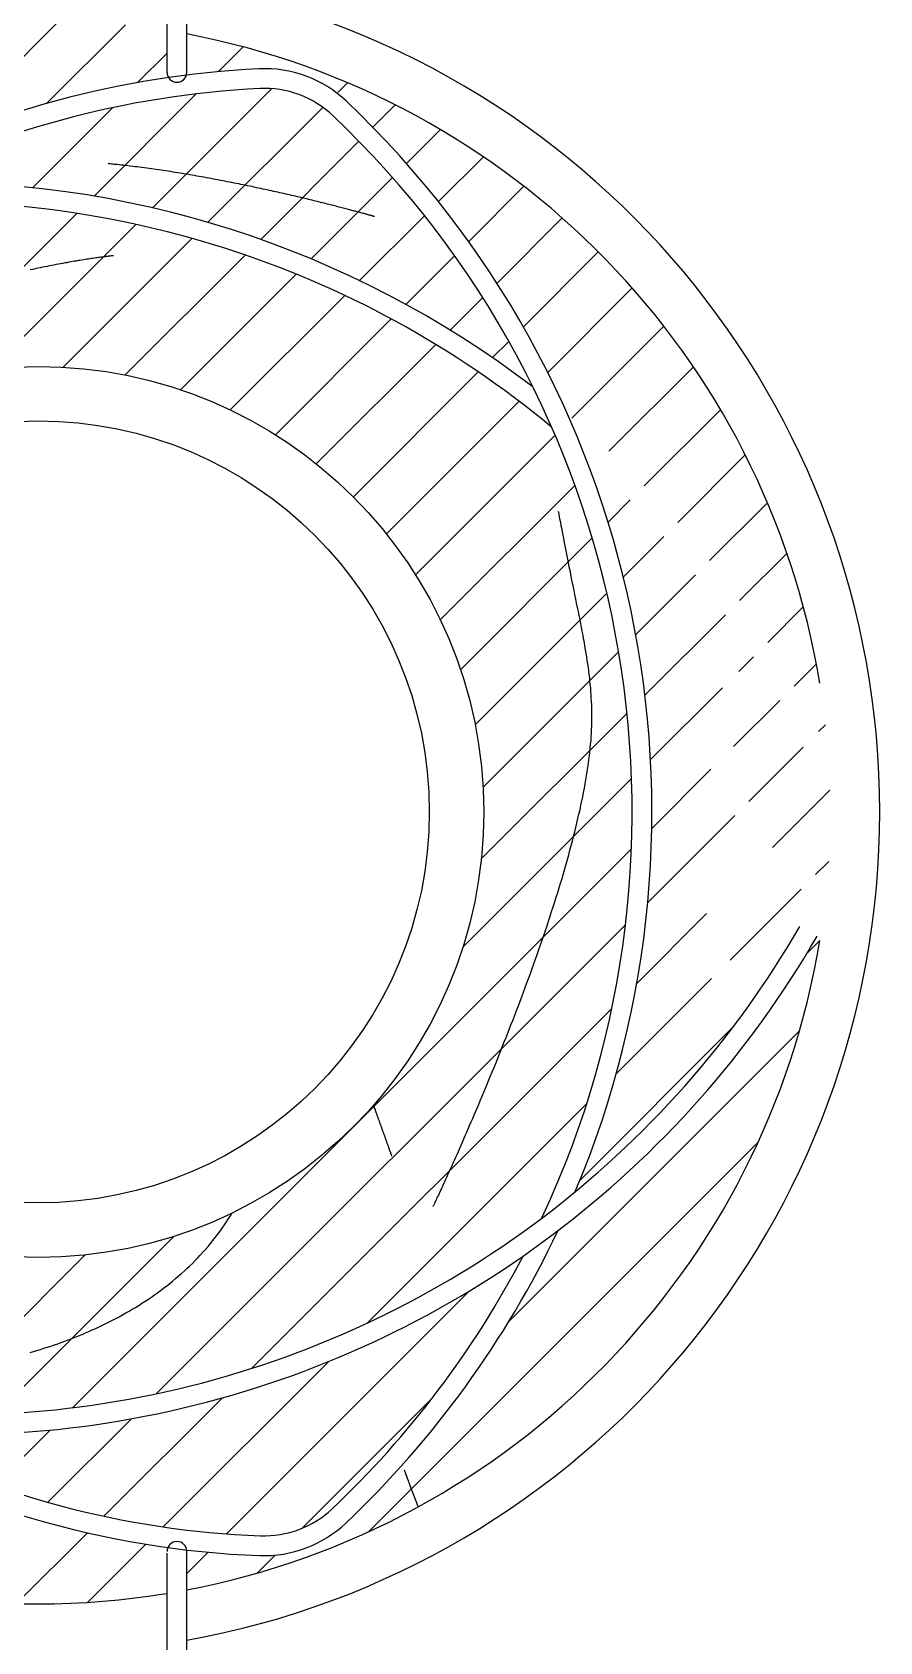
# Model space of a CAD drawing. Extents: x 443 to 1217, y -1921 to -677.
# Drawn here: x 774.06 to 785.47, y -1577.78 to -1556.12 of the extents above; entities that cross this region are included whole.
import ezdxf

# ---------------------------------------------------------------- set-up
doc = ezdxf.new("R2010")
doc.units = 0
doc.header["$MEASUREMENT"] = 0
for name, color, linetype in [('2', 2, 'CONTINUOUS'), ('3', 8, 'CONTINUOUS'), ('5', 7, 'CONTINUOUS')]:
    doc.layers.add(name, color=color, linetype=linetype)

msp = doc.modelspace()

# ---------------------------------------------------------------- linework, layer by layer
at = {"layer": '2', "color": 8, "linetype": 'Continuous'}
for p, q in [((772.811, -1557.586), (774.436, -1555.962)), ((774.256, -1557.083), (775.317, -1556.022)), ((775.48, -1556.801), (775.876, -1556.405)), ((776.569, -1556.654), (776.902, -1556.321)), ((775.679, -1558.486), (777.282, -1556.883)), ((778.173, -1556.934), (778.304, -1556.803)), ((774.066, -1558.215), (775.142, -1557.139)), ((774.894, -1558.329), (776.27, -1556.953)), ((776.425, -1558.681), (777.973, -1557.134)), ((778.646, -1557.402), (778.947, -1557.101)), ((777.137, -1558.912), (778.458, -1557.591)), ((779.1, -1557.891), (779.556, -1557.434)), ((779.53, -1558.403), (780.133, -1557.8)), ((777.817, -1559.174), (778.911, -1558.079)), ((779.935, -1558.939), (780.678, -1558.196)), ((772.318, -1560.904), (774.662, -1558.561)), ((778.467, -1559.465), (779.34, -1558.592)), ((780.316, -1559.5), (781.194, -1558.622)), ((773.512, -1560.653), (775.456, -1558.709)), ((774.478, -1560.629), (776.21, -1558.897)), ((780.671, -1560.087), (781.679, -1559.079)), ((775.314, -1560.735), (776.928, -1559.121)), ((779.089, -1559.785), (779.744, -1559.13)), ((776.057, -1560.933), (777.613, -1559.378)), ((776.727, -1561.205), (778.267, -1559.665)), ((779.685, -1560.131), (780.123, -1559.693)), ((780.999, -1560.7), (782.135, -1559.564)), ((777.335, -1561.539), (778.893, -1559.981)), ((781.324, -1561.318), (782.562, -1560.08)), ((777.885, -1561.931), (779.492, -1560.324)), ((780.256, -1560.502), (780.475, -1560.283)), ((781.822, -1561.761), (782.958, -1560.625)), ((778.383, -1562.375), (780.064, -1560.694)), ((778.827, -1562.872), (780.612, -1561.088)), ((782.297, -1562.228), (783.324, -1561.202)), ((779.219, -1563.423), (781.097, -1561.544)), ((782.748, -1562.719), (783.657, -1561.811)), ((779.553, -1564.03), (781.364, -1562.22)), ((781.811, -1562.715), (782.109, -1562.417)), ((783.176, -1563.233), (783.955, -1562.454)), ((779.825, -1564.701), (781.597, -1562.928)), ((782.016, -1563.452), (782.56, -1562.908)), ((783.58, -1563.771), (784.216, -1563.135)), ((782.183, -1564.226), (782.987, -1563.422)), ((780.023, -1565.444), (781.795, -1563.672)), ((783.96, -1564.333), (784.437, -1563.856)), ((782.307, -1565.044), (783.389, -1563.962)), ((780.129, -1566.28), (781.953, -1564.456)), ((783.569, -1564.724), (783.767, -1564.526)), ((784.315, -1564.92), (784.613, -1564.622)), ((782.382, -1565.911), (783.348, -1564.945)), ((783.499, -1565.736), (784.119, -1565.116)), ((780.105, -1567.246), (782.066, -1565.285)), ((784.643, -1565.533), (784.736, -1565.441)), ((783.705, -1566.472), (784.436, -1565.741)), ((782.399, -1566.836), (783.195, -1566.039)), ((779.853, -1568.439), (782.127, -1566.166)), ((784.024, -1567.095), (784.796, -1566.322)), ((782.344, -1567.832), (783.514, -1566.663)), ((774.604, -1574.631), (782.125, -1567.11)), ((784.603, -1567.458), (784.779, -1567.281)), ((783.452, -1568.608), (784.407, -1567.653)), ((782.197, -1568.921), (783.135, -1567.983)), ((775.735, -1574.441), (782.045, -1568.132)), ((784.488, -1568.514), (784.659, -1568.343)), ((781.92, -1570.14), (783.204, -1568.856)), ((777.018, -1574.1), (781.861, -1569.258)), ((780.48, -1573.464), (784.385, -1569.559)), ((781.434, -1571.569), (783.491, -1569.511)), ((778.567, -1573.493), (781.524, -1570.536)), ((778.586, -1576.3), (783.83, -1571.056)), ((773.577, -1574.716), (775.97, -1572.323)), ((772.628, -1574.723), (774.777, -1572.574)), ((776.675, -1576.328), (779.94, -1573.062)), ((775.826, -1576.234), (778.052, -1574.008)), ((775.028, -1576.09), (776.621, -1574.498)), ((777.69, -1576.254), (779.451, -1574.493)), ((774.273, -1575.903), (775.397, -1574.78)), ((773.557, -1575.678), (774.303, -1574.932)), ((773.853, -1577.266), (774.805, -1576.314)), ((774.812, -1577.249), (775.593, -1576.468)), ((776.142, -1576.86), (776.428, -1576.574)), ((777.089, -1576.855), (777.33, -1576.614))]:
    msp.add_line(p, q, dxfattribs=at)
at = {"layer": '3', "color": 3, "linetype": 'Continuous'}
for p, q in [((775.876, -1556.664), (775.876, -1553.027)), ((776.142, -1556.664), (776.142, -1553.027)), ((775.876, -1580.2), (775.876, -1576.588)), ((776.142, -1580.2), (776.142, -1576.538))]:
    msp.add_line(p, q, dxfattribs=at)
at = {"layer": '3', "color": 3}
for p, q in [((775.091, -1557.893), (775.085, -1557.891)), ((775.099, -1557.893), (775.091, -1557.893)), ((775.111, -1557.895), (775.099, -1557.893)), ((775.127, -1557.897), (775.111, -1557.895)), ((775.145, -1557.899), (775.127, -1557.897)), ((775.163, -1557.901), (775.145, -1557.899)), ((775.185, -1557.903), (775.163, -1557.901)), ((775.209, -1557.905), (775.185, -1557.903)), ((775.233, -1557.907), (775.209, -1557.905)), ((775.261, -1557.911), (775.233, -1557.907)), ((775.289, -1557.913), (775.261, -1557.911)), ((775.317, -1557.917), (775.289, -1557.913)), ((775.347, -1557.921), (775.317, -1557.917)), ((775.379, -1557.925), (775.347, -1557.921)), ((775.411, -1557.929), (775.379, -1557.925)), ((775.443, -1557.933), (775.411, -1557.929)), ((775.475, -1557.935), (775.443, -1557.933)), ((775.507, -1557.941), (775.475, -1557.935)), ((775.539, -1557.945), (775.507, -1557.941)), ((775.571, -1557.949), (775.539, -1557.945)), ((775.603, -1557.953), (775.571, -1557.949)), ((775.635, -1557.957), (775.603, -1557.953)), ((775.666, -1557.961), (775.635, -1557.957)), ((775.698, -1557.965), (775.666, -1557.961)), ((775.73, -1557.971), (775.698, -1557.965)), ((775.764, -1557.975), (775.73, -1557.971)), ((775.796, -1557.979), (775.764, -1557.975)), ((775.828, -1557.985), (775.796, -1557.979)), ((775.86, -1557.989), (775.828, -1557.985)), ((775.892, -1557.995), (775.86, -1557.989)), ((775.924, -1557.999), (775.892, -1557.995)), ((775.956, -1558.005), (775.924, -1557.999)), ((775.99, -1558.009), (775.956, -1558.005)), ((776.022, -1558.015), (775.99, -1558.009)), ((776.054, -1558.019), (776.022, -1558.015)), ((776.086, -1558.025), (776.054, -1558.019)), ((776.118, -1558.031), (776.086, -1558.025)), ((776.15, -1558.035), (776.118, -1558.031)), ((776.182, -1558.041), (776.15, -1558.035)), ((776.214, -1558.047), (776.182, -1558.041)), ((776.246, -1558.053), (776.214, -1558.047)), ((776.278, -1558.059), (776.246, -1558.053)), ((776.31, -1558.063), (776.278, -1558.059)), ((776.342, -1558.069), (776.31, -1558.063)), ((776.374, -1558.075), (776.342, -1558.069)), ((776.406, -1558.081), (776.374, -1558.075)), ((776.438, -1558.087), (776.406, -1558.081)), ((776.468, -1558.093), (776.438, -1558.087)), ((776.5, -1558.099), (776.468, -1558.093)), ((776.532, -1558.105), (776.5, -1558.099)), ((776.564, -1558.111), (776.532, -1558.105)), ((776.594, -1558.117), (776.564, -1558.111)), ((776.626, -1558.123), (776.594, -1558.117)), ((776.655, -1558.129), (776.626, -1558.123)), ((776.687, -1558.135), (776.655, -1558.129)), ((776.717, -1558.141), (776.687, -1558.135)), ((776.749, -1558.147), (776.717, -1558.141)), ((776.779, -1558.153), (776.749, -1558.147)), ((776.809, -1558.159), (776.779, -1558.153)), ((776.841, -1558.165), (776.809, -1558.159)), ((776.871, -1558.171), (776.841, -1558.165)), ((776.901, -1558.177), (776.871, -1558.171)), ((776.931, -1558.183), (776.901, -1558.177)), ((776.961, -1558.189), (776.931, -1558.183)), ((776.991, -1558.195), (776.961, -1558.189)), ((777.021, -1558.201), (776.991, -1558.195)), ((777.049, -1558.209), (777.021, -1558.201)), ((777.079, -1558.215), (777.049, -1558.209)), ((777.109, -1558.221), (777.079, -1558.215)), ((777.137, -1558.227), (777.109, -1558.221)), ((777.167, -1558.233), (777.137, -1558.227)), ((777.195, -1558.239), (777.167, -1558.233)), ((777.223, -1558.245), (777.195, -1558.239)), ((777.253, -1558.251), (777.223, -1558.245)), ((777.281, -1558.257), (777.253, -1558.251)), ((777.309, -1558.265), (777.281, -1558.257)), ((777.337, -1558.271), (777.309, -1558.265)), ((777.365, -1558.277), (777.337, -1558.271)), ((777.391, -1558.283), (777.365, -1558.277)), ((777.419, -1558.289), (777.391, -1558.283)), ((777.447, -1558.295), (777.419, -1558.289)), ((777.473, -1558.301), (777.447, -1558.295)), ((777.501, -1558.307), (777.473, -1558.301)), ((777.527, -1558.313), (777.501, -1558.307)), ((777.553, -1558.319), (777.527, -1558.313)), ((777.579, -1558.325), (777.553, -1558.319)), ((777.605, -1558.331), (777.579, -1558.325)), ((777.631, -1558.337), (777.605, -1558.331)), ((777.656, -1558.343), (777.631, -1558.337)), ((777.68, -1558.349), (777.656, -1558.343)), ((777.706, -1558.355), (777.68, -1558.349)), ((777.73, -1558.361), (777.706, -1558.355)), ((777.756, -1558.367), (777.73, -1558.361)), ((777.78, -1558.373), (777.756, -1558.367)), ((777.804, -1558.379), (777.78, -1558.373)), ((777.828, -1558.385), (777.804, -1558.379)), ((777.852, -1558.391), (777.828, -1558.385)), ((777.874, -1558.397), (777.852, -1558.391)), ((777.898, -1558.401), (777.874, -1558.397)), ((777.92, -1558.407), (777.898, -1558.401)), ((777.942, -1558.413), (777.92, -1558.407)), ((777.966, -1558.419), (777.942, -1558.413)), ((777.988, -1558.423), (777.966, -1558.419)), ((778.008, -1558.429), (777.988, -1558.423)), ((778.03, -1558.435), (778.008, -1558.429)), ((778.052, -1558.441), (778.03, -1558.435)), ((778.072, -1558.445), (778.052, -1558.441)), ((778.092, -1558.451), (778.072, -1558.445)), ((778.114, -1558.455), (778.092, -1558.451)), ((778.134, -1558.461), (778.114, -1558.455)), ((778.152, -1558.465), (778.134, -1558.461)), ((778.172, -1558.471), (778.152, -1558.465)), ((778.192, -1558.475), (778.172, -1558.471)), ((778.21, -1558.481), (778.192, -1558.475)), ((778.228, -1558.485), (778.21, -1558.481)), ((778.246, -1558.489), (778.228, -1558.485)), ((778.264, -1558.495), (778.246, -1558.489)), ((778.282, -1558.499), (778.264, -1558.495)), ((778.298, -1558.503), (778.282, -1558.499)), ((778.316, -1558.507), (778.298, -1558.503)), ((778.332, -1558.513), (778.316, -1558.507)), ((778.348, -1558.517), (778.332, -1558.513)), ((778.364, -1558.521), (778.348, -1558.517)), ((778.38, -1558.525), (778.364, -1558.521)), ((778.394, -1558.529), (778.38, -1558.525)), ((778.41, -1558.533), (778.394, -1558.529)), ((778.424, -1558.537), (778.41, -1558.533)), ((778.438, -1558.539), (778.424, -1558.537)), ((778.45, -1558.543), (778.438, -1558.539)), ((778.464, -1558.547), (778.45, -1558.543)), ((778.476, -1558.551), (778.464, -1558.547)), ((778.49, -1558.553), (778.476, -1558.551)), ((778.502, -1558.557), (778.49, -1558.553)), ((778.514, -1558.561), (778.502, -1558.557)), ((778.524, -1558.563), (778.514, -1558.561)), ((778.536, -1558.567), (778.524, -1558.563)), ((778.546, -1558.569), (778.536, -1558.567)), ((778.556, -1558.573), (778.546, -1558.569)), ((778.566, -1558.575), (778.556, -1558.573)), ((778.574, -1558.577), (778.566, -1558.575)), ((778.584, -1558.579), (778.574, -1558.577)), ((778.592, -1558.583), (778.584, -1558.579)), ((778.6, -1558.585), (778.592, -1558.583)), ((778.608, -1558.587), (778.6, -1558.585)), ((778.614, -1558.589), (778.608, -1558.587)), ((778.622, -1558.591), (778.614, -1558.589)), ((778.628, -1558.593), (778.622, -1558.591)), ((778.634, -1558.593), (778.628, -1558.593)), ((778.64, -1558.595), (778.634, -1558.593)), ((778.644, -1558.597), (778.64, -1558.595)), ((778.648, -1558.597), (778.644, -1558.597)), ((778.651, -1558.599), (778.648, -1558.597)), ((778.655, -1558.601), (778.651, -1558.599)), ((778.659, -1558.601), (778.655, -1558.601)), ((778.661, -1558.601), (778.659, -1558.601)), ((778.663, -1558.603), (778.661, -1558.601)), ((778.665, -1558.603), (778.663, -1558.603)), ((778.667, -1558.603), (778.665, -1558.603)), ((778.665, -1558.603), (778.665, -1558.603)), ((774.07, -1559.314), (774.036, -1559.322)), ((774.102, -1559.306), (774.07, -1559.314)), ((774.136, -1559.3), (774.102, -1559.306)), ((774.168, -1559.294), (774.136, -1559.3)), ((774.2, -1559.286), (774.168, -1559.294)), ((774.232, -1559.28), (774.2, -1559.286)), ((774.262, -1559.274), (774.232, -1559.28)), ((774.294, -1559.268), (774.262, -1559.274)), ((774.324, -1559.262), (774.294, -1559.268)), ((774.354, -1559.256), (774.324, -1559.262)), ((774.384, -1559.25), (774.354, -1559.256)), ((774.414, -1559.244), (774.384, -1559.25)), ((774.442, -1559.238), (774.414, -1559.244)), ((774.472, -1559.234), (774.442, -1559.238)), ((774.5, -1559.228), (774.472, -1559.234)), ((774.526, -1559.224), (774.5, -1559.228)), ((774.554, -1559.218), (774.526, -1559.224)), ((774.58, -1559.214), (774.554, -1559.218)), ((774.606, -1559.21), (774.58, -1559.214)), ((774.631, -1559.206), (774.606, -1559.21)), ((774.657, -1559.202), (774.631, -1559.206)), ((774.681, -1559.196), (774.657, -1559.202)), ((774.705, -1559.194), (774.681, -1559.196)), ((774.729, -1559.19), (774.705, -1559.194)), ((774.753, -1559.186), (774.729, -1559.19)), ((774.775, -1559.182), (774.753, -1559.186)), ((774.797, -1559.178), (774.775, -1559.182)), ((774.819, -1559.176), (774.797, -1559.178)), ((774.839, -1559.172), (774.819, -1559.176)), ((774.859, -1559.17), (774.839, -1559.172)), ((774.879, -1559.166), (774.859, -1559.17)), ((774.899, -1559.164), (774.879, -1559.166)), ((774.917, -1559.16), (774.899, -1559.164)), ((774.935, -1559.158), (774.917, -1559.16)), ((774.953, -1559.156), (774.935, -1559.158)), ((774.969, -1559.154), (774.953, -1559.156)), ((774.985, -1559.152), (774.969, -1559.154)), ((775.001, -1559.15), (774.985, -1559.152)), ((775.015, -1559.148), (775.001, -1559.15)), ((775.029, -1559.146), (775.015, -1559.148)), ((775.043, -1559.144), (775.029, -1559.146)), ((775.055, -1559.142), (775.043, -1559.144)), ((775.067, -1559.142), (775.055, -1559.142)), ((775.079, -1559.14), (775.067, -1559.142)), ((775.089, -1559.138), (775.079, -1559.14)), ((775.099, -1559.138), (775.089, -1559.138)), ((775.107, -1559.136), (775.099, -1559.138)), ((775.117, -1559.136), (775.107, -1559.136)), ((775.123, -1559.134), (775.117, -1559.136)), ((775.131, -1559.134), (775.123, -1559.134)), ((775.137, -1559.132), (775.131, -1559.134)), ((775.143, -1559.132), (775.137, -1559.132)), ((775.147, -1559.132), (775.143, -1559.132)), ((775.151, -1559.132), (775.147, -1559.132)), ((775.153, -1559.132), (775.151, -1559.132)), ((775.155, -1559.13), (775.153, -1559.132)), ((775.157, -1559.13), (775.155, -1559.13)), ((775.157, -1559.13), (775.157, -1559.13)), ((781.147, -1562.587), (781.143, -1562.573)), ((781.151, -1562.611), (781.147, -1562.587)), ((781.157, -1562.639), (781.151, -1562.611)), ((781.163, -1562.674), (781.157, -1562.639)), ((781.173, -1562.718), (781.163, -1562.674)), ((781.181, -1562.764), (781.173, -1562.718)), ((781.191, -1562.816), (781.181, -1562.764)), ((781.203, -1562.872), (781.191, -1562.816)), ((781.213, -1562.932), (781.203, -1562.872)), ((781.225, -1562.994), (781.213, -1562.932)), ((781.237, -1563.058), (781.225, -1562.994)), ((781.251, -1563.124), (781.237, -1563.058)), ((781.263, -1563.19), (781.251, -1563.124)), ((781.277, -1563.256), (781.263, -1563.19)), ((781.289, -1563.322), (781.277, -1563.256)), ((781.303, -1563.386), (781.289, -1563.322)), ((781.315, -1563.45), (781.303, -1563.386)), ((781.327, -1563.512), (781.315, -1563.45)), ((781.341, -1563.574), (781.327, -1563.512)), ((781.353, -1563.634), (781.341, -1563.574)), ((781.365, -1563.691), (781.353, -1563.634)), ((781.377, -1563.751), (781.365, -1563.691)), ((781.387, -1563.807), (781.377, -1563.751)), ((781.399, -1563.863), (781.387, -1563.807)), ((781.411, -1563.919), (781.399, -1563.863)), ((781.421, -1563.973), (781.411, -1563.919)), ((781.433, -1564.027), (781.421, -1563.973)), ((781.443, -1564.081), (781.433, -1564.027)), ((781.453, -1564.133), (781.443, -1564.081)), ((781.463, -1564.183), (781.453, -1564.133)), ((781.473, -1564.235), (781.463, -1564.183)), ((781.481, -1564.285), (781.473, -1564.235)), ((781.491, -1564.335), (781.481, -1564.285)), ((781.499, -1564.385), (781.491, -1564.335)), ((781.507, -1564.433), (781.499, -1564.385)), ((781.517, -1564.481), (781.507, -1564.433)), ((781.523, -1564.529), (781.517, -1564.481)), ((781.531, -1564.577), (781.523, -1564.529)), ((781.539, -1564.623), (781.531, -1564.577)), ((781.545, -1564.671), (781.539, -1564.623)), ((781.551, -1564.716), (781.545, -1564.671)), ((781.557, -1564.762), (781.551, -1564.716)), ((781.563, -1564.808), (781.557, -1564.762)), ((781.567, -1564.854), (781.563, -1564.808)), ((781.571, -1564.9), (781.567, -1564.854)), ((781.577, -1564.946), (781.571, -1564.9)), ((781.579, -1564.992), (781.577, -1564.946)), ((781.583, -1565.038), (781.579, -1564.992)), ((781.585, -1565.084), (781.583, -1565.038)), ((781.589, -1565.13), (781.585, -1565.084)), ((781.591, -1565.176), (781.589, -1565.13)), ((781.591, -1565.222), (781.591, -1565.176)), ((781.593, -1565.268), (781.591, -1565.222)), ((781.591, -1565.41), (781.593, -1565.362)), ((781.593, -1565.316), (781.593, -1565.268)), ((781.593, -1565.362), (781.593, -1565.316)), ((781.581, -1565.654), (781.583, -1565.604)), ((781.583, -1565.604), (781.587, -1565.554)), ((781.587, -1565.554), (781.589, -1565.506)), ((781.589, -1565.506), (781.591, -1565.458)), ((781.591, -1565.458), (781.591, -1565.41)), ((781.561, -1565.857), (781.565, -1565.805)), ((781.565, -1565.805), (781.571, -1565.753)), ((781.571, -1565.753), (781.575, -1565.703)), ((781.575, -1565.703), (781.581, -1565.654)), ((781.531, -1566.071), (781.539, -1566.017)), ((781.539, -1566.017), (781.547, -1565.963)), ((781.547, -1565.963), (781.553, -1565.909)), ((781.553, -1565.909), (781.561, -1565.857)), ((781.493, -1566.295), (781.503, -1566.237)), ((781.503, -1566.237), (781.513, -1566.181)), ((781.513, -1566.181), (781.521, -1566.127)), ((781.521, -1566.127), (781.531, -1566.071)), ((781.445, -1566.525), (781.459, -1566.467)), ((781.459, -1566.467), (781.471, -1566.409)), ((781.471, -1566.409), (781.481, -1566.351)), ((781.481, -1566.351), (781.493, -1566.295)), ((781.405, -1566.702), (781.419, -1566.643)), ((781.419, -1566.643), (781.433, -1566.585)), ((781.433, -1566.585), (781.445, -1566.525)), ((781.347, -1566.946), (781.363, -1566.884)), ((781.363, -1566.884), (781.377, -1566.824)), ((781.377, -1566.824), (781.391, -1566.762)), ((781.391, -1566.762), (781.405, -1566.702)), ((781.297, -1567.13), (781.315, -1567.068)), ((781.315, -1567.068), (781.331, -1567.006)), ((781.331, -1567.006), (781.347, -1566.946)), ((781.227, -1567.38), (781.245, -1567.318)), ((781.245, -1567.318), (781.263, -1567.256)), ((781.263, -1567.256), (781.281, -1567.192)), ((781.281, -1567.192), (781.297, -1567.13)), ((781.171, -1567.572), (781.191, -1567.508)), ((781.191, -1567.508), (781.209, -1567.444)), ((781.209, -1567.444), (781.227, -1567.38)), ((781.093, -1567.825), (781.113, -1567.761)), ((781.113, -1567.761), (781.133, -1567.697)), ((781.133, -1567.697), (781.153, -1567.634)), ((781.153, -1567.634), (781.171, -1567.572)), ((781.031, -1568.019), (781.051, -1567.953)), ((781.051, -1567.953), (781.073, -1567.889)), ((781.073, -1567.889), (781.093, -1567.825)), ((780.945, -1568.275), (780.967, -1568.211)), ((780.967, -1568.211), (780.989, -1568.147)), ((780.989, -1568.147), (781.009, -1568.083)), ((781.009, -1568.083), (781.031, -1568.019)), ((780.879, -1568.467), (780.901, -1568.403)), ((780.901, -1568.403), (780.923, -1568.339)), ((780.923, -1568.339), (780.945, -1568.275)), ((780.811, -1568.659), (780.833, -1568.595)), ((780.833, -1568.595), (780.857, -1568.531)), ((780.857, -1568.531), (780.879, -1568.467)), ((780.719, -1568.912), (780.743, -1568.848)), ((780.743, -1568.848), (780.765, -1568.786)), ((780.765, -1568.786), (780.789, -1568.722)), ((780.789, -1568.722), (780.811, -1568.659)), ((780.65, -1569.1), (780.673, -1569.038)), ((780.673, -1569.038), (780.695, -1568.976)), ((780.695, -1568.976), (780.719, -1568.912)), ((780.556, -1569.348), (780.58, -1569.286)), ((780.58, -1569.286), (780.604, -1569.224)), ((780.604, -1569.224), (780.626, -1569.162)), ((780.626, -1569.162), (780.65, -1569.1)), ((780.486, -1569.53), (780.508, -1569.47)), ((780.508, -1569.47), (780.532, -1569.41)), ((780.532, -1569.41), (780.556, -1569.348)), ((780.392, -1569.767), (780.414, -1569.709)), ((780.414, -1569.709), (780.438, -1569.65)), ((780.438, -1569.65), (780.462, -1569.59)), ((780.462, -1569.59), (780.486, -1569.53)), ((780.298, -1569.999), (780.322, -1569.941)), ((780.322, -1569.941), (780.344, -1569.883)), ((780.344, -1569.883), (780.368, -1569.825)), ((780.368, -1569.825), (780.392, -1569.767)), ((780.23, -1570.167), (780.252, -1570.111)), ((780.252, -1570.111), (780.276, -1570.055)), ((780.276, -1570.055), (780.298, -1569.999)), ((780.14, -1570.383), (780.162, -1570.331)), ((780.162, -1570.331), (780.184, -1570.277)), ((780.184, -1570.277), (780.206, -1570.221)), ((780.206, -1570.221), (780.23, -1570.167)), ((778.655, -1570.561), (778.655, -1570.563)), ((778.655, -1570.563), (778.655, -1570.563)), ((778.655, -1570.563), (778.655, -1570.563)), ((778.655, -1570.563), (778.655, -1570.565)), ((778.655, -1570.565), (778.655, -1570.567)), ((778.655, -1570.567), (778.655, -1570.567)), ((778.655, -1570.567), (778.657, -1570.569)), ((778.657, -1570.569), (778.657, -1570.571)), ((778.657, -1570.571), (778.659, -1570.573)), ((778.659, -1570.573), (778.659, -1570.577)), ((778.659, -1570.577), (778.659, -1570.579)), ((778.659, -1570.579), (778.661, -1570.581)), ((778.661, -1570.581), (778.661, -1570.585)), ((778.661, -1570.585), (778.663, -1570.587)), ((778.663, -1570.587), (778.665, -1570.591)), ((778.665, -1570.591), (778.665, -1570.595)), ((780.032, -1570.641), (780.052, -1570.591)), ((780.052, -1570.591), (780.074, -1570.539)), ((780.074, -1570.539), (780.096, -1570.489)), ((780.096, -1570.489), (780.118, -1570.437)), ((780.118, -1570.437), (780.14, -1570.383)), ((778.665, -1570.595), (778.667, -1570.599)), ((778.667, -1570.599), (778.669, -1570.603)), ((778.669, -1570.603), (778.669, -1570.607)), ((778.669, -1570.607), (778.671, -1570.611)), ((778.671, -1570.611), (778.673, -1570.615)), ((778.673, -1570.615), (778.675, -1570.619)), ((778.675, -1570.619), (778.675, -1570.625)), ((778.675, -1570.625), (778.677, -1570.629)), ((778.677, -1570.629), (778.679, -1570.635)), ((778.679, -1570.635), (778.681, -1570.639)), ((778.681, -1570.639), (778.683, -1570.645)), ((778.683, -1570.645), (778.685, -1570.651)), ((778.685, -1570.651), (778.687, -1570.657)), ((778.687, -1570.657), (778.689, -1570.663)), ((778.689, -1570.663), (778.691, -1570.669)), ((778.691, -1570.669), (778.693, -1570.675)), ((778.693, -1570.675), (778.695, -1570.681)), ((778.695, -1570.681), (778.697, -1570.687)), ((778.697, -1570.687), (778.701, -1570.693)), ((778.701, -1570.693), (778.703, -1570.699)), ((778.703, -1570.699), (778.705, -1570.705)), ((778.705, -1570.705), (778.707, -1570.712)), ((778.707, -1570.712), (778.709, -1570.718)), ((778.709, -1570.718), (778.713, -1570.726)), ((778.713, -1570.726), (778.715, -1570.732)), ((778.715, -1570.732), (778.717, -1570.74)), ((778.717, -1570.74), (778.719, -1570.746)), ((778.719, -1570.746), (778.723, -1570.754)), ((778.723, -1570.754), (778.725, -1570.76)), ((778.725, -1570.76), (778.727, -1570.768)), ((778.727, -1570.768), (778.731, -1570.776)), ((778.731, -1570.776), (778.733, -1570.784)), ((778.733, -1570.784), (778.735, -1570.79)), ((778.735, -1570.79), (778.739, -1570.798)), ((778.739, -1570.798), (778.741, -1570.806)), ((778.741, -1570.806), (778.743, -1570.814)), ((779.948, -1570.832), (779.968, -1570.786)), ((779.968, -1570.786), (779.99, -1570.738)), ((779.99, -1570.738), (780.01, -1570.689)), ((780.01, -1570.689), (780.032, -1570.641)), ((778.743, -1570.814), (778.747, -1570.822)), ((778.747, -1570.822), (778.749, -1570.83)), ((778.749, -1570.83), (778.753, -1570.836)), ((778.753, -1570.836), (778.755, -1570.844)), ((778.755, -1570.844), (778.757, -1570.852)), ((778.757, -1570.852), (778.761, -1570.86)), ((778.761, -1570.86), (778.763, -1570.868)), ((778.763, -1570.868), (778.767, -1570.876)), ((778.767, -1570.876), (778.769, -1570.884)), ((778.769, -1570.884), (778.771, -1570.892)), ((778.771, -1570.892), (778.775, -1570.9)), ((778.775, -1570.9), (778.777, -1570.908)), ((778.777, -1570.908), (778.781, -1570.916)), ((778.781, -1570.916), (778.783, -1570.924)), ((778.783, -1570.924), (778.787, -1570.932)), ((778.787, -1570.932), (778.789, -1570.94)), ((778.789, -1570.94), (778.791, -1570.948)), ((778.791, -1570.948), (778.795, -1570.956)), ((778.795, -1570.956), (778.797, -1570.964)), ((778.797, -1570.964), (778.801, -1570.972)), ((778.801, -1570.972), (778.803, -1570.98)), ((778.803, -1570.98), (778.805, -1570.988)), ((778.805, -1570.988), (778.809, -1570.996)), ((778.809, -1570.996), (778.811, -1571.002)), ((778.811, -1571.002), (778.815, -1571.01)), ((778.815, -1571.01), (778.817, -1571.018)), ((778.817, -1571.018), (778.819, -1571.026)), ((778.819, -1571.026), (778.823, -1571.034)), ((779.85, -1571.056), (779.87, -1571.014)), ((779.87, -1571.014), (779.888, -1570.97)), ((779.888, -1570.97), (779.908, -1570.924)), ((779.908, -1570.924), (779.928, -1570.878)), ((779.928, -1570.878), (779.948, -1570.832)), ((778.823, -1571.034), (778.825, -1571.04)), ((778.825, -1571.04), (778.827, -1571.048)), ((778.827, -1571.048), (778.831, -1571.056)), ((778.831, -1571.056), (778.833, -1571.062)), ((778.833, -1571.062), (778.835, -1571.07)), ((778.835, -1571.07), (778.837, -1571.076)), ((778.837, -1571.076), (778.841, -1571.084)), ((778.841, -1571.084), (778.843, -1571.09)), ((778.843, -1571.09), (778.845, -1571.098)), ((778.845, -1571.098), (778.847, -1571.104)), ((778.847, -1571.104), (778.851, -1571.11)), ((778.851, -1571.11), (778.853, -1571.118)), ((778.853, -1571.118), (778.855, -1571.124)), ((778.855, -1571.124), (778.857, -1571.13)), ((778.857, -1571.13), (778.859, -1571.136)), ((778.859, -1571.136), (778.861, -1571.142)), ((778.861, -1571.142), (778.863, -1571.148)), ((778.863, -1571.148), (778.865, -1571.154)), ((778.865, -1571.154), (778.867, -1571.16)), ((778.867, -1571.16), (778.869, -1571.164)), ((778.869, -1571.164), (778.871, -1571.17)), ((778.871, -1571.17), (778.873, -1571.176)), ((778.873, -1571.176), (778.875, -1571.18)), ((778.875, -1571.18), (778.877, -1571.186)), ((778.877, -1571.186), (778.879, -1571.19)), ((778.879, -1571.19), (778.881, -1571.194)), ((778.881, -1571.194), (778.881, -1571.2)), ((778.881, -1571.2), (778.883, -1571.204)), ((778.883, -1571.204), (778.885, -1571.208)), ((778.885, -1571.208), (778.887, -1571.212)), ((778.887, -1571.212), (778.887, -1571.216)), ((778.887, -1571.216), (778.889, -1571.218)), ((778.889, -1571.218), (778.891, -1571.222)), ((778.891, -1571.222), (778.891, -1571.226)), ((778.891, -1571.226), (778.893, -1571.228)), ((778.893, -1571.228), (778.893, -1571.232)), ((778.893, -1571.232), (778.895, -1571.234)), ((778.895, -1571.234), (778.895, -1571.236)), ((778.895, -1571.236), (778.897, -1571.238)), ((778.897, -1571.238), (778.897, -1571.24)), ((778.897, -1571.24), (778.897, -1571.242)), ((778.897, -1571.242), (778.899, -1571.244)), ((779.76, -1571.26), (779.778, -1571.222)), ((779.778, -1571.222), (779.796, -1571.182)), ((779.796, -1571.182), (779.814, -1571.14)), ((779.814, -1571.14), (779.832, -1571.1)), ((779.832, -1571.1), (779.85, -1571.056)), ((778.899, -1571.244), (778.899, -1571.246)), ((778.899, -1571.246), (778.899, -1571.246)), ((778.899, -1571.246), (778.899, -1571.248)), ((778.899, -1571.248), (778.899, -1571.248)), ((778.899, -1571.248), (778.899, -1571.248)), ((779.664, -1571.474), (779.68, -1571.44)), ((779.68, -1571.44), (779.696, -1571.406)), ((779.696, -1571.406), (779.712, -1571.37)), ((779.712, -1571.37), (779.728, -1571.334)), ((779.728, -1571.334), (779.744, -1571.298)), ((779.744, -1571.298), (779.76, -1571.26)), ((779.563, -1571.7), (779.573, -1571.676)), ((779.573, -1571.676), (779.585, -1571.65)), ((779.585, -1571.65), (779.597, -1571.622)), ((779.597, -1571.622), (779.611, -1571.596)), ((779.611, -1571.596), (779.623, -1571.566)), ((779.623, -1571.566), (779.637, -1571.536)), ((779.637, -1571.536), (779.651, -1571.506)), ((779.651, -1571.506), (779.664, -1571.474)), ((779.469, -1571.897), (779.473, -1571.887)), ((779.473, -1571.887), (779.479, -1571.877)), ((779.479, -1571.877), (779.485, -1571.865)), ((779.485, -1571.865), (779.491, -1571.851)), ((779.491, -1571.851), (779.499, -1571.837)), ((779.499, -1571.837), (779.505, -1571.821)), ((779.505, -1571.821), (779.513, -1571.803)), ((779.513, -1571.803), (779.523, -1571.785)), ((779.523, -1571.785), (779.531, -1571.765)), ((779.531, -1571.765), (779.541, -1571.743)), ((779.541, -1571.743), (779.551, -1571.721)), ((779.551, -1571.721), (779.563, -1571.7)), ((776.675, -1572.131), (776.699, -1572.095)), ((776.699, -1572.095), (776.721, -1572.063)), ((776.721, -1572.063), (776.737, -1572.037)), ((776.737, -1572.037), (776.749, -1572.019)), ((776.749, -1572.019), (776.757, -1572.009)), ((779.455, -1571.925), (779.457, -1571.923)), ((779.457, -1571.921), (779.459, -1571.917)), ((779.457, -1571.923), (779.457, -1571.921)), ((779.459, -1571.917), (779.463, -1571.911)), ((779.463, -1571.911), (779.465, -1571.905)), ((779.465, -1571.905), (779.469, -1571.897)), ((776.526, -1572.339), (776.558, -1572.297)), ((776.558, -1572.297), (776.59, -1572.255)), ((776.59, -1572.255), (776.62, -1572.213)), ((776.62, -1572.213), (776.649, -1572.171)), ((776.649, -1572.171), (776.675, -1572.131)), ((776.324, -1572.577), (776.36, -1572.539)), ((776.36, -1572.539), (776.394, -1572.501)), ((776.394, -1572.501), (776.428, -1572.461)), ((776.428, -1572.461), (776.462, -1572.421)), ((776.462, -1572.421), (776.494, -1572.381)), ((776.494, -1572.381), (776.526, -1572.339)), ((776.106, -1572.794), (776.144, -1572.758)), ((776.144, -1572.758), (776.18, -1572.724)), ((776.18, -1572.724), (776.218, -1572.689)), ((776.218, -1572.689), (776.254, -1572.651)), ((776.254, -1572.651), (776.29, -1572.615)), ((776.29, -1572.615), (776.324, -1572.577)), ((775.872, -1572.992), (775.912, -1572.96)), ((775.912, -1572.96), (775.95, -1572.928)), ((775.95, -1572.928), (775.99, -1572.894)), ((775.99, -1572.894), (776.028, -1572.862)), ((776.028, -1572.862), (776.068, -1572.828)), ((776.068, -1572.828), (776.106, -1572.794)), ((775.581, -1573.198), (775.625, -1573.17)), ((775.625, -1573.17), (775.666, -1573.142)), ((775.666, -1573.142), (775.708, -1573.112)), ((775.708, -1573.112), (775.748, -1573.084)), ((775.748, -1573.084), (775.79, -1573.054)), ((775.79, -1573.054), (775.83, -1573.022)), ((775.83, -1573.022), (775.872, -1572.992)), ((775.189, -1573.43), (775.233, -1573.406)), ((775.233, -1573.406), (775.277, -1573.382)), ((775.277, -1573.382), (775.321, -1573.356)), ((775.321, -1573.356), (775.365, -1573.332)), ((775.365, -1573.332), (775.409, -1573.306)), ((775.409, -1573.306), (775.453, -1573.28)), ((775.453, -1573.28), (775.497, -1573.254)), ((775.497, -1573.254), (775.539, -1573.226)), ((775.539, -1573.226), (775.581, -1573.198)), ((774.733, -1573.644), (774.779, -1573.624)), ((774.779, -1573.624), (774.825, -1573.604)), ((774.825, -1573.604), (774.871, -1573.584)), ((774.871, -1573.584), (774.917, -1573.564)), ((774.917, -1573.564), (774.963, -1573.542)), ((774.963, -1573.542), (775.007, -1573.52)), ((775.007, -1573.52), (775.053, -1573.498)), ((775.053, -1573.498), (775.099, -1573.476)), ((775.099, -1573.476), (775.143, -1573.454)), ((775.143, -1573.454), (775.189, -1573.43)), ((774.174, -1573.847), (774.22, -1573.831)), ((774.22, -1573.831), (774.268, -1573.815)), ((774.268, -1573.815), (774.314, -1573.801)), ((774.314, -1573.801), (774.36, -1573.785)), ((774.36, -1573.785), (774.408, -1573.769)), ((774.408, -1573.769), (774.454, -1573.751)), ((774.454, -1573.751), (774.5, -1573.735)), ((774.5, -1573.735), (774.548, -1573.718)), ((774.548, -1573.718), (774.594, -1573.7)), ((774.594, -1573.7), (774.639, -1573.682)), ((774.639, -1573.682), (774.685, -1573.662)), ((774.685, -1573.662), (774.733, -1573.644)), ((774.034, -1573.889), (774.08, -1573.875)), ((774.08, -1573.875), (774.126, -1573.861)), ((774.126, -1573.861), (774.174, -1573.847)), ((779.073, -1575.474), (779.073, -1575.472)), ((779.073, -1575.476), (779.073, -1575.474)), ((779.073, -1575.474), (779.073, -1575.474)), ((779.075, -1575.476), (779.073, -1575.476)), ((779.075, -1575.478), (779.075, -1575.476)), ((779.075, -1575.48), (779.075, -1575.478)), ((779.075, -1575.482), (779.075, -1575.48)), ((779.077, -1575.484), (779.075, -1575.482)), ((779.077, -1575.486), (779.077, -1575.484)), ((779.077, -1575.488), (779.077, -1575.486)), ((779.079, -1575.49), (779.077, -1575.488)), ((779.079, -1575.492), (779.079, -1575.49)), ((779.081, -1575.494), (779.079, -1575.492)), ((779.081, -1575.496), (779.081, -1575.494)), ((779.083, -1575.5), (779.081, -1575.496)), ((779.083, -1575.502), (779.083, -1575.5)), ((779.085, -1575.506), (779.083, -1575.502)), ((779.085, -1575.508), (779.085, -1575.506)), ((779.087, -1575.512), (779.085, -1575.508)), ((779.087, -1575.514), (779.087, -1575.512)), ((779.089, -1575.518), (779.087, -1575.514)), ((779.089, -1575.522), (779.089, -1575.518)), ((779.091, -1575.524), (779.089, -1575.522)), ((779.093, -1575.528), (779.091, -1575.524)), ((779.093, -1575.532), (779.093, -1575.528)), ((779.095, -1575.536), (779.093, -1575.532)), ((779.097, -1575.54), (779.095, -1575.536)), ((779.097, -1575.544), (779.097, -1575.54)), ((779.099, -1575.548), (779.097, -1575.544)), ((779.101, -1575.552), (779.099, -1575.548)), ((779.103, -1575.556), (779.101, -1575.552)), ((779.105, -1575.56), (779.103, -1575.556)), ((779.105, -1575.564), (779.105, -1575.56)), ((779.107, -1575.568), (779.105, -1575.564)), ((779.109, -1575.572), (779.107, -1575.568)), ((779.111, -1575.578), (779.109, -1575.572)), ((779.113, -1575.582), (779.111, -1575.578)), ((779.113, -1575.586), (779.113, -1575.582)), ((779.115, -1575.592), (779.113, -1575.586)), ((779.117, -1575.596), (779.115, -1575.592)), ((779.119, -1575.6), (779.117, -1575.596)), ((779.121, -1575.606), (779.119, -1575.6)), ((779.123, -1575.61), (779.121, -1575.606)), ((779.125, -1575.616), (779.123, -1575.61)), ((779.127, -1575.62), (779.125, -1575.616)), ((779.129, -1575.626), (779.127, -1575.62)), ((779.131, -1575.63), (779.129, -1575.626)), ((779.133, -1575.636), (779.131, -1575.63)), ((779.135, -1575.64), (779.133, -1575.636)), ((779.135, -1575.646), (779.135, -1575.64)), ((779.137, -1575.652), (779.135, -1575.646)), ((779.139, -1575.656), (779.137, -1575.652)), ((779.141, -1575.662), (779.139, -1575.656)), ((779.143, -1575.668), (779.141, -1575.662)), ((779.145, -1575.672), (779.143, -1575.668)), ((779.147, -1575.678), (779.145, -1575.672)), ((779.149, -1575.684), (779.147, -1575.678)), ((779.151, -1575.688), (779.149, -1575.684)), ((779.153, -1575.694), (779.151, -1575.688)), ((779.155, -1575.7), (779.153, -1575.694)), ((779.157, -1575.704), (779.155, -1575.7)), ((779.159, -1575.71), (779.157, -1575.704)), ((779.161, -1575.716), (779.159, -1575.71)), ((779.163, -1575.72), (779.161, -1575.716)), ((779.165, -1575.726), (779.163, -1575.72)), ((779.167, -1575.732), (779.165, -1575.726)), ((779.169, -1575.738), (779.167, -1575.732)), ((779.171, -1575.741), (779.169, -1575.738)), ((779.173, -1575.747), (779.171, -1575.741)), ((779.175, -1575.753), (779.173, -1575.747)), ((779.177, -1575.757), (779.175, -1575.753)), ((779.179, -1575.763), (779.177, -1575.757)), ((779.181, -1575.769), (779.179, -1575.763)), ((779.183, -1575.773), (779.181, -1575.769)), ((779.185, -1575.779), (779.183, -1575.773)), ((779.187, -1575.783), (779.185, -1575.779)), ((779.189, -1575.789), (779.187, -1575.783)), ((779.191, -1575.795), (779.189, -1575.789)), ((779.193, -1575.799), (779.191, -1575.795)), ((779.195, -1575.805), (779.193, -1575.799)), ((779.197, -1575.809), (779.195, -1575.805)), ((779.199, -1575.815), (779.197, -1575.809)), ((779.201, -1575.819), (779.199, -1575.815)), ((779.203, -1575.825), (779.201, -1575.819)), ((779.205, -1575.829), (779.203, -1575.825)), ((779.207, -1575.835), (779.205, -1575.829)), ((779.209, -1575.839), (779.207, -1575.835)), ((779.211, -1575.843), (779.209, -1575.839)), ((779.213, -1575.849), (779.211, -1575.843)), ((779.215, -1575.853), (779.213, -1575.849)), ((779.215, -1575.857), (779.215, -1575.853)), ((779.217, -1575.863), (779.215, -1575.857)), ((779.219, -1575.867), (779.217, -1575.863)), ((779.221, -1575.871), (779.219, -1575.867)), ((779.223, -1575.875), (779.221, -1575.871)), ((779.225, -1575.879), (779.223, -1575.875)), ((779.225, -1575.883), (779.225, -1575.879)), ((779.227, -1575.889), (779.225, -1575.883)), ((779.229, -1575.893), (779.227, -1575.889)), ((779.231, -1575.895), (779.229, -1575.893)), ((779.231, -1575.899), (779.231, -1575.895)), ((779.233, -1575.903), (779.231, -1575.899)), ((779.235, -1575.907), (779.233, -1575.903)), ((779.235, -1575.911), (779.235, -1575.907)), ((779.237, -1575.915), (779.235, -1575.911)), ((779.239, -1575.917), (779.237, -1575.915)), ((779.239, -1575.921), (779.239, -1575.917)), ((779.241, -1575.925), (779.239, -1575.921)), ((779.243, -1575.927), (779.241, -1575.925)), ((779.243, -1575.931), (779.243, -1575.927)), ((779.245, -1575.933), (779.243, -1575.931)), ((779.245, -1575.935), (779.245, -1575.933)), ((779.247, -1575.939), (779.245, -1575.935)), ((779.247, -1575.941), (779.247, -1575.939)), ((779.249, -1575.943), (779.247, -1575.941)), ((779.249, -1575.945), (779.249, -1575.943)), ((779.251, -1575.949), (779.249, -1575.945)), ((779.251, -1575.951), (779.251, -1575.949)), ((779.251, -1575.953), (779.251, -1575.951)), ((779.253, -1575.955), (779.251, -1575.953)), ((779.253, -1575.957), (779.253, -1575.955)), ((779.253, -1575.955), (779.253, -1575.955)), ((779.255, -1575.959), (779.253, -1575.957)), ((779.255, -1575.961), (779.255, -1575.959)), ((779.255, -1575.963), (779.255, -1575.961)), ((779.255, -1575.961), (779.255, -1575.961)), ((779.257, -1575.963), (779.255, -1575.963))]:
    msp.add_line(p, q, dxfattribs=at)
at = {"layer": '3', "color": 3, "linetype": 'Continuous'}
for centre, radius, start, end in [((774.144, -1566.614), 11.322, 280.1642, 79.8358), ((774.144, -1566.614), 10.656, 9.352, 79.1931), ((777.743, -1569.425), 12.825, 92.8172, 191.1441), ((776.009, -1556.664), 0.133, 180, 0), ((777.191, -1558.212), 1.598, 46.5224, 92.8172), ((777.743, -1569.425), 12.558, 92.8172, 191.1441), ((777.191, -1558.212), 1.332, 46.5224, 92.8172), ((769.224, -1566.614), 13.176, 337.1835, 46.5224), ((769.224, -1566.614), 12.91, 334.9649, 46.5224), ((772.652, -1571.56), 13.42, 52.6234, 91.8574), ((772.652, -1571.56), 13.154, 50.3203, 94.3838), ((773.001, -1561.575), 13.154, 237.9493, 329.9852), ((773.001, -1561.575), 13.42, 237.9493, 329.9852), ((774.144, -1566.614), 10.656, 280.8069, 350.648), ((769.224, -1566.614), 13.176, 313.4255, 334.6769), ((769.224, -1566.614), 12.91, 313.4255, 332.4271), ((777.595, -1564.107), 12.522, 239.3034, 267.8404), ((777.595, -1564.107), 12.256, 242.2056, 267.8404), ((777.183, -1575.022), 1.332, 267.8404, 313.4255), ((777.183, -1575.022), 1.598, 267.8404, 313.4255), ((776.009, -1576.564), 0.133, 0, 180), ((774.144, -1566.614), 10.656, 260.648, 279.352)]:
    msp.add_arc(centre, radius, start, end, dxfattribs=at)
at = {"layer": '5', "color": 3, "linetype": 'Continuous'}
for radius in [5.994, 5.261]:
    msp.add_circle((774.144, -1566.614), radius, dxfattribs=at)

doc.saveas('drawing.dxf')
